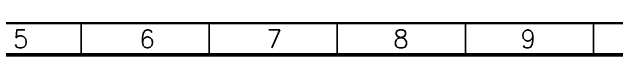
# Model space of a CAD drawing. Header units: millimetres. Extents: x 314312 to 406292, y 205315 to 257934.
# Drawn here: x 335935 to 357624, y 205315 to 206449 of the extents above; entities that cross this region are included whole.
import ezdxf

# ---------------------------------------------------------------- set-up
doc = ezdxf.new("R2010")
doc.units = ezdxf.units.MM
doc.styles.add('样式 2', font='txt.shx', dxfattribs={"height": 2})

msp = doc.modelspace()

# ---------------------------------------------------------------- linework, layer by layer
at = {"color": 7, "linetype": 'ByBlock', "lineweight": 30}
msp.add_line((388931, 206449), (315446, 206449), dxfattribs=at)
at = {"color": 7, "linetype": 'ByBlock', "lineweight": -3}
for p, q in [((338410, 206449), (338410, 205315)), ((343003, 206449), (343003, 205315)), ((347596, 206449), (347596, 205315)), ((352189, 206449), (352189, 205315)), ((356781, 206449), (356781, 205315))]:
    msp.add_line(p, q, dxfattribs=at)
at = {"color": 7, "linetype": 'ByBlock', "lineweight": 50}
msp.add_line((390065, 205315), (314312, 205315), dxfattribs=at)

# ---------------------------------------------------------------- texts
at = {"color": 7, "linetype": 'ByBlock', "lineweight": -3, "style": '样式 2'}
for s, p in [('5', (335970, 205557)), ('6', (340496, 205557)), ('7', (345058, 205557)), ('8', (349602, 205557)), ('9', (354163, 205557))]:
    msp.add_text(s, height=651, dxfattribs=at).set_placement(p)

doc.saveas('drawing.dxf')
